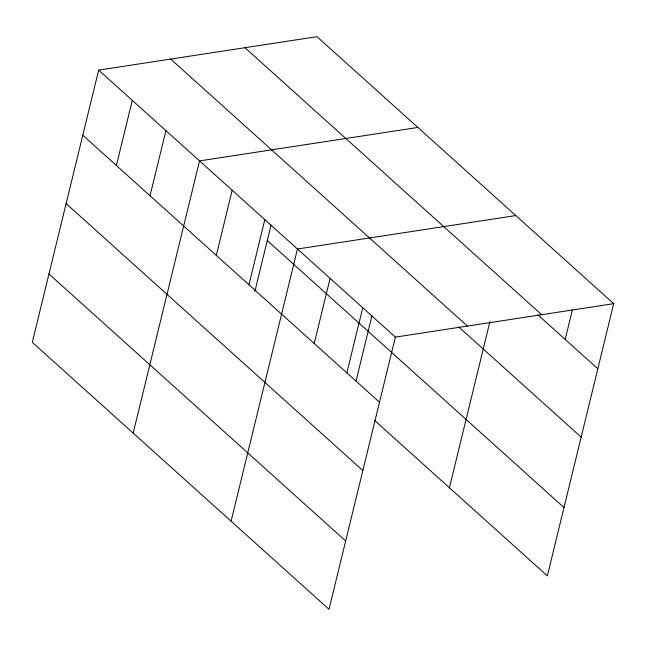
<?xml version="1.0" encoding="UTF-8"?>
<svg xmlns="http://www.w3.org/2000/svg" width="646" height="646" viewBox="0 0 646 646"><rect width="100%" height="100%" fill="white"/><g stroke="black" fill="none" stroke-linecap="round" stroke-linejoin="round"><path stroke-width="0.97" d="M98.66 70.115L32.3 342.332L329.016 609.323L395.376 337.115L98.66 70.115L316.984 36.677L613.7 303.668L547.34 575.885L374.502 420.36M116.409 165.489L132.285 100.372M150.042 195.754L165.917 130.637M133.181 433.111L199.541 160.894L417.865 127.456M216.305 255.38L232.18 190.263M248.944 284.749L264.82 219.632M254.904 291.314L271.094 224.897M231.098 521.217L297.459 249.001L515.783 215.562M314.222 343.486L330.098 278.369M346.862 372.863L362.737 307.738M356.027 381.116L371.983 315.676M449.422 487.778L489.91 321.684M565.185 339.416L572.534 309.289M395.376 337.115L613.7 303.668M244.931 47.707L541.655 314.707M537.738 314.723L597.825 368.785M170.706 59.077L467.421 326.077M458.773 326.997L581.166 437.132M267.282 240.546L563.998 507.546M82.785 135.232L379.501 402.232M66.126 203.571L362.842 470.571M48.959 273.985L345.683 540.985"/></g></svg>
